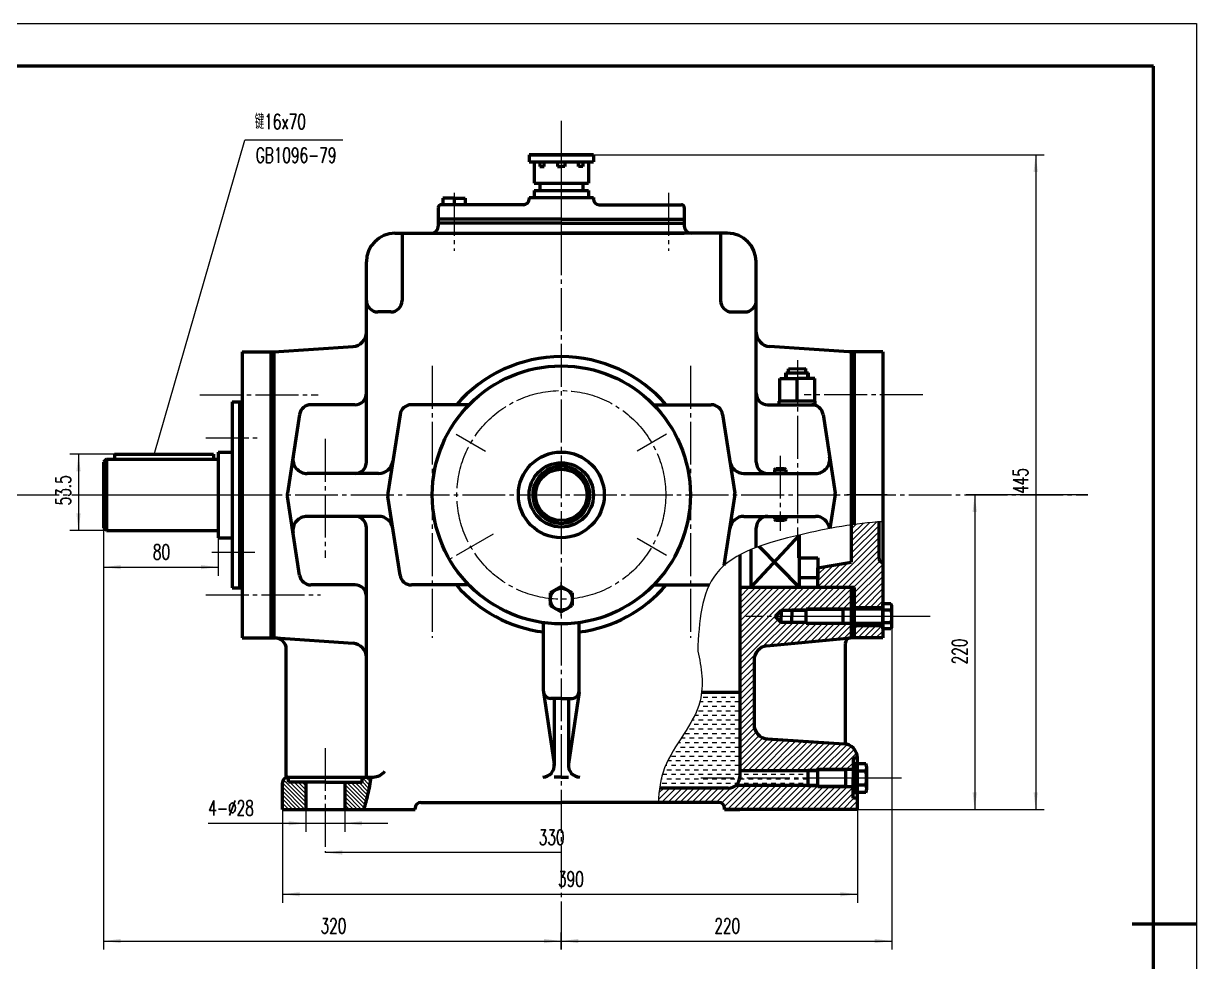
# Model space of a CAD drawing. Header units: millimetres. Extents: x -891 to 891, y -630 to 630.
# Drawn here: x 71 to 891, y -27 to 630 of the extents above; entities that cross this region are included whole.
import ezdxf

# ---------------------------------------------------------------- set-up
doc = ezdxf.new("R2010")
doc.units = ezdxf.units.MM
doc.linetypes.add('EB_DASHDOT', pattern=[39, 30, -3, 3, -3])
for name, color, linetype, lineweight in [('CAXA0', 7, 'Continuous', 70), ('CAXA1', 1, 'EB_DASHDOT', 25), ('CAXA3', 7, 'Continuous', 25), ('CAXA4', 3, 'Continuous', 25), ('CAXA5', 4, 'Continuous', 25)]:
    doc.layers.add(name, color=color, linetype=linetype, lineweight=lineweight)
doc.styles.add('机械', font='txt', dxfattribs={"width": 0.667, "bigfont": 'gbcbig.shx'})
doc.styles.add('标准', font='SIMFANG.TTF', dxfattribs={"width": 0.667})
doc.dimstyles.new('标准', dxfattribs={"dimscale": 3, "dimtxt": 2.6, "dimasz": 4, "dimexe": 2, "dimexo": 0, "dimtad": 1, "dimdec": 1, "dimdsep": 46, "dimtxsty": '标准', "dimcen": 0, "dimdle": 6, "dimaunit": 1, "dimazin": 2, "dimtfac": 1, "dimtdec": 3, "dimtmove": 0, "dimatfit": 3, "dimfxl": 1, "dimtolj": 1, "dimtzin": 0, "dimarcsym": 0})

# ---------------------------------------------------------------- blocks, each defined once
blk = doc.blocks.new('CAXBLOCK13', base_point=(652.91, 102.04))
at = {"layer": 'CAXA0'}
for p, q in [((652.91, 108.04), (626.18, 108.04)), ((626.18, 96.04), (626.18, 108.04)), ((645.91, 96.04), (645.91, 108.04)), ((652.91, 92.12), (652.91, 111.97)), ((659.72, 111.97), (652.91, 111.97)), ((652.91, 96.04), (652.91, 108.04)), ((659.72, 107.01), (652.91, 107.01)), ((660.41, 94.6), (660.41, 109.49)), ((660.41, 102.04), (660.41, 108.04)), ((652.91, 96.04), (626.18, 96.04)), ((659.72, 97.08), (652.91, 97.08)), ((659.72, 92.12), (652.91, 92.12))]:
    blk.add_line(p, q, dxfattribs=at)
for centre, radius, start, end in [((655.65, 109.49), 4.76, 328.59417, 31.40583), ((642.41, 102.04), 18, 343.9966, 16.0034), ((655.65, 94.6), 4.76, 328.59417, 31.40583)]:
    blk.add_arc(centre, radius, start, end, dxfattribs=at)
at = {"layer": 'CAXA1', "linetype": 'EB_DASHDOT', "lineweight": 25}
blk.add_line((663.41, 102.04), (623.18, 102.04), dxfattribs=at)
at = {"layer": 'CAXA3'}
for p, q in [((645.91, 107.14), (626.18, 107.14)), ((652.91, 108.04), (645.91, 107.14)), ((645.91, 96.94), (626.18, 96.94)), ((652.91, 96.04), (645.91, 96.94))]:
    blk.add_line(p, q, dxfattribs=at)
blk = doc.blocks.new('CAXBLOCK14', base_point=(671.64, 215.19))
at = {"layer": 'CAXA0'}
for p, q in [((671.64, 206.4), (671.64, 223.99)), ((677.38, 223.99), (671.64, 223.99)), ((678.04, 208.6), (678.04, 221.79)), ((671.64, 220.19), (618.01, 220.19)), ((618.01, 210.19), (618.01, 220.19)), ((644.01, 210.19), (644.01, 220.19)), ((671.64, 210.19), (671.64, 220.19)), ((677.38, 219.59), (671.64, 219.59)), ((678.04, 215.19), (678.04, 220.19)), ((671.64, 210.19), (618.01, 210.19)), ((677.38, 210.8), (671.64, 210.8)), ((677.38, 206.4), (671.64, 206.4))]:
    blk.add_line(p, q, dxfattribs=at)
for centre, radius, start, end in [((674.05, 221.79), 4, 326.62758, 33.37242), ((663.04, 215.19), 15, 342.95236, 17.04764), ((674.05, 208.6), 4, 326.62758, 33.37242)]:
    blk.add_arc(centre, radius, start, end, dxfattribs=at)
at = {"layer": 'CAXA1', "linetype": 'EB_DASHDOT', "lineweight": 25}
blk.add_line((681.04, 215.19), (615.01, 215.19), dxfattribs=at)
at = {"layer": 'CAXA3'}
for p, q in [((644.01, 219.44), (618.01, 219.44)), ((651.51, 220.19), (644.01, 219.44)), ((651.51, 210.19), (651.51, 220.19)), ((644.01, 210.94), (618.01, 210.94)), ((644.01, 210.94), (651.51, 210.19))]:
    blk.add_line(p, q, dxfattribs=at)
blk = doc.blocks.new('CAXBLOCK15', base_point=(553.63, 152.35))
at = {"layer": 'CAXA0', "color": 0, "linetype": 'Continuous', "lineweight": 25}
for p, q in [((544.98, 161.93), (546.1, 161.93)), ((546.1, 158.75), (549.27, 158.75)), ((549.27, 161.93), (552.45, 161.93)), ((552.45, 158.75), (555.62, 158.75)), ((555.62, 161.93), (558.8, 161.93)), ((558.8, 158.75), (561.97, 158.75)), ((561.97, 161.93), (565.15, 161.93)), ((565.15, 158.75), (568.32, 158.75)), ((568.32, 161.93), (571.5, 161.93)), ((571.5, 158.75), (571.65, 158.75)), ((542.85, 152.4), (542.92, 152.4)), ((542.92, 149.23), (546.1, 149.23)), ((543.81, 155.58), (546.1, 155.58)), ((546.1, 152.4), (549.27, 152.4)), ((549.27, 155.58), (552.45, 155.58)), ((549.27, 149.23), (552.45, 149.23)), ((552.45, 152.4), (555.62, 152.4)), ((555.62, 155.58), (558.8, 155.58)), ((555.62, 149.23), (558.8, 149.23)), ((558.8, 152.4), (561.97, 152.4)), ((561.97, 155.58), (565.15, 155.58)), ((561.97, 149.23), (565.15, 149.23)), ((565.15, 152.4), (568.32, 152.4)), ((568.32, 155.58), (571.5, 155.58)), ((568.32, 149.23), (571.5, 149.23)), ((571.5, 152.4), (571.65, 152.4)), ((538.6, 142.88), (539.75, 142.88)), ((539.75, 139.7), (542.92, 139.7)), ((540.23, 146.05), (542.92, 146.05)), ((542.92, 142.88), (546.1, 142.88)), ((546.1, 146.05), (549.27, 146.05)), ((546.1, 139.7), (549.27, 139.7)), ((549.27, 142.88), (552.45, 142.88)), ((552.45, 146.05), (555.62, 146.05)), ((552.45, 139.7), (555.62, 139.7)), ((555.62, 142.88), (558.8, 142.88)), ((558.8, 146.05), (561.97, 146.05)), ((558.8, 139.7), (561.97, 139.7)), ((561.97, 142.88), (565.15, 142.88)), ((565.15, 146.05), (568.32, 146.05)), ((565.15, 139.7), (568.32, 139.7)), ((568.32, 142.88), (571.5, 142.88)), ((571.5, 146.05), (571.65, 146.05)), ((571.5, 139.7), (571.65, 139.7)), ((533.4, 133.35), (536.57, 133.35)), ((536.57, 136.53), (539.75, 136.53)), ((539.75, 133.35), (542.92, 133.35)), ((542.92, 136.53), (546.1, 136.53)), ((546.1, 133.35), (549.27, 133.35)), ((549.27, 136.53), (552.45, 136.53)), ((552.45, 133.35), (555.62, 133.35)), ((555.62, 136.53), (558.8, 136.53)), ((558.8, 133.35), (561.97, 133.35)), ((561.97, 136.53), (565.15, 136.53)), ((565.15, 133.35), (568.32, 133.35)), ((568.32, 136.53), (571.5, 136.53)), ((571.5, 133.35), (571.65, 133.35)), ((526.72, 123.83), (527.05, 123.83)), ((528.74, 127), (530.22, 127)), ((530.22, 123.83), (533.4, 123.83)), ((530.81, 130.18), (533.4, 130.18)), ((533.4, 127), (536.57, 127)), ((536.57, 123.83), (539.75, 123.83)), ((536.57, 130.18), (539.75, 130.18)), ((539.75, 127), (542.92, 127)), ((542.92, 130.18), (546.1, 130.18)), ((542.92, 123.83), (546.1, 123.83)), ((546.1, 127), (549.27, 127)), ((549.27, 130.18), (552.45, 130.18)), ((549.27, 123.83), (552.45, 123.83)), ((552.45, 127), (555.62, 127)), ((555.62, 130.18), (558.8, 130.18)), ((555.62, 123.83), (558.8, 123.83)), ((558.8, 127), (561.97, 127)), ((561.97, 123.83), (565.15, 123.83)), ((561.97, 130.18), (565.15, 130.18)), ((565.15, 127), (568.32, 127)), ((568.32, 123.83), (571.5, 123.83)), ((568.32, 130.18), (571.5, 130.18)), ((571.5, 127), (571.65, 127)), ((523.88, 117.47), (527.05, 117.47)), ((527.05, 120.65), (530.22, 120.65)), ((530.22, 117.47), (533.4, 117.47)), ((533.4, 120.65), (536.57, 120.65)), ((536.57, 117.47), (539.75, 117.47)), ((539.75, 120.65), (542.92, 120.65)), ((542.92, 117.47), (546.1, 117.47)), ((546.1, 120.65), (549.27, 120.65)), ((549.27, 117.47), (552.45, 117.47)), ((552.45, 120.65), (555.62, 120.65)), ((555.62, 117.47), (558.8, 117.47)), ((558.8, 120.65), (561.97, 120.65)), ((561.97, 117.47), (565.15, 117.47)), ((565.15, 120.65), (568.32, 120.65)), ((568.32, 117.47), (571.5, 117.47)), ((571.5, 120.65), (571.65, 120.65)), ((519.9, 111.12), (520.7, 111.12)), ((520.7, 107.95), (523.88, 107.95)), ((521.34, 114.3), (523.88, 114.3)), ((523.88, 111.12), (527.05, 111.12)), ((527.05, 114.3), (530.22, 114.3)), ((527.05, 107.95), (530.22, 107.95)), ((530.22, 111.12), (533.4, 111.12)), ((533.4, 114.3), (536.57, 114.3)), ((533.4, 107.95), (536.57, 107.95)), ((536.57, 111.12), (539.75, 111.12)), ((539.75, 114.3), (542.92, 114.3)), ((539.75, 107.95), (542.92, 107.95)), ((542.92, 111.12), (546.1, 111.12)), ((546.1, 114.3), (549.27, 114.3)), ((546.1, 107.95), (549.27, 107.95)), ((549.27, 111.12), (552.45, 111.12)), ((552.45, 114.3), (555.62, 114.3)), ((552.45, 107.95), (555.62, 107.95)), ((555.62, 111.12), (558.8, 111.12)), ((558.8, 114.3), (561.97, 114.3)), ((558.8, 107.95), (561.97, 107.95)), ((561.97, 111.12), (565.15, 111.12)), ((565.15, 114.3), (568.32, 114.3)), ((565.15, 107.95), (568.32, 107.95)), ((568.32, 111.12), (571.5, 111.12)), ((571.5, 114.3), (571.65, 114.3)), ((571.5, 107.95), (571.65, 107.95)), ((516.8, 101.6), (517.52, 101.6)), ((517.52, 98.43), (520.7, 98.43)), ((517.63, 104.78), (520.7, 104.78)), ((520.7, 101.6), (523.88, 101.6)), ((523.88, 104.78), (527.05, 104.78)), ((523.88, 98.43), (527.05, 98.43)), ((527.05, 101.6), (530.22, 101.6)), ((530.22, 104.78), (533.4, 104.78)), ((530.22, 98.43), (533.4, 98.43)), ((533.4, 101.6), (536.57, 101.6)), ((536.57, 98.43), (539.75, 98.43)), ((536.57, 104.78), (539.75, 104.78)), ((539.75, 101.6), (542.92, 101.6)), ((542.92, 104.78), (546.1, 104.78)), ((542.92, 98.43), (546.1, 98.43)), ((546.1, 101.6), (549.27, 101.6)), ((549.27, 104.78), (552.45, 104.78)), ((549.27, 98.43), (552.45, 98.43)), ((552.45, 101.6), (555.62, 101.6)), ((555.62, 104.78), (558.8, 104.78)), ((555.62, 98.43), (558.8, 98.43)), ((558.8, 101.6), (561.97, 101.6)), ((561.97, 98.43), (565.15, 98.43)), ((561.97, 104.78), (565.15, 104.78)), ((565.15, 101.6), (568.32, 101.6)), ((568.32, 104.78), (571.5, 104.78)), ((568.32, 98.43), (570.18, 98.43)), ((570.18, 98.43), (571.5, 98.43)), ((571.5, 101.6), (571.52, 101.6)), ((571.52, 101.6), (574.67, 101.6)), ((574.67, 104.78), (577.85, 104.78)), ((574.67, 98.43), (577.85, 98.43)), ((577.85, 101.6), (581.02, 101.6)), ((581.02, 104.78), (584.2, 104.78)), ((581.02, 98.43), (584.2, 98.43)), ((584.2, 101.6), (587.38, 101.6)), ((587.38, 104.78), (590.55, 104.78)), ((587.38, 98.43), (590.55, 98.43)), ((590.55, 101.6), (593.72, 101.6)), ((593.72, 104.78), (596.9, 104.78)), ((593.72, 98.43), (596.9, 98.43)), ((596.9, 101.6), (600.07, 101.6)), ((600.07, 104.78), (603.25, 104.78)), ((600.07, 98.43), (603.25, 98.43)), ((603.25, 101.6), (606.42, 101.6)), ((606.42, 104.78), (609.6, 104.78)), ((606.42, 98.43), (609.6, 98.43)), ((609.6, 101.6), (612.77, 101.6)), ((612.77, 104.78), (615.95, 104.78)), ((612.77, 98.43), (615.95, 98.43)), ((615.95, 101.6), (619.12, 101.6)), ((619.12, 104.78), (619.23, 104.78)), ((619.12, 98.43), (619.23, 98.43)), ((515.62, 95.25), (517.52, 95.25)), ((520.7, 95.25), (523.88, 95.25)), ((527.05, 95.25), (530.22, 95.25)), ((533.4, 95.25), (536.57, 95.25)), ((539.75, 95.25), (542.92, 95.25)), ((546.1, 95.25), (549.27, 95.25)), ((552.45, 95.25), (555.62, 95.25)), ((558.8, 95.25), (561.97, 95.25)), ((565.15, 95.25), (565.46, 95.25))]:
    blk.add_line(p, q, dxfattribs=at)
blk = doc.blocks.new('CAXBLOCK44', base_point=(730.34, 156.27))
at = {"layer": 'CAXA5', "color": 0, "linetype": 'Continuous', "lineweight": 25}
for p, q in [((571.65, 190.54), (616.5, 235.39)), ((571.65, 194.79), (612.26, 235.39)), ((571.65, 199.03), (608.02, 235.39)), ((571.65, 203.27), (603.78, 235.39)), ((571.65, 207.51), (599.53, 235.39)), ((571.65, 211.76), (595.29, 235.39)), ((571.65, 216), (591.05, 235.39)), ((571.65, 220.24), (586.8, 235.39)), ((571.65, 224.48), (582.56, 235.39)), ((571.65, 228.73), (578.32, 235.39)), ((571.65, 232.97), (574.08, 235.39)), ((604.8, 219.44), (620.75, 235.39)), ((609.79, 220.19), (624.99, 235.39)), ((614.03, 220.19), (629.23, 235.39)), ((618.27, 220.19), (633.47, 235.39)), ((622.52, 220.19), (637.72, 235.39)), ((626.76, 220.19), (641.96, 235.39)), ((631, 220.19), (646.2, 235.39)), ((635.24, 220.19), (649.64, 234.59)), ((639.49, 220.19), (649.64, 230.35)), ((643.73, 220.19), (649.64, 226.11)), ((647.97, 220.19), (649.64, 221.86)), ((571.65, 186.3), (598.49, 213.14)), ((571.65, 182.06), (600.61, 211.02)), ((587.64, 193.8), (604.78, 210.94)), ((592.89, 194.8), (608.27, 210.19)), ((597.58, 195.25), (612.52, 210.19)), ((602.27, 195.7), (616.76, 210.19)), ((606.96, 196.15), (621, 210.19)), ((611.65, 196.6), (625.24, 210.19)), ((616.34, 197.05), (629.49, 210.19)), ((621.03, 197.5), (633.73, 210.19)), ((625.72, 197.95), (637.97, 210.19)), ((630.42, 198.39), (642.21, 210.19)), ((635.11, 198.84), (646.46, 210.19)), ((639.8, 199.29), (649.64, 209.14)), ((644.49, 199.74), (649.64, 204.89)), ((649.18, 200.19), (649.64, 200.65)), ((571.65, 177.81), (582.49, 188.66)), ((571.65, 173.57), (581.65, 183.57)), ((571.65, 169.33), (581.65, 179.33)), ((571.65, 165.09), (581.65, 175.09)), ((571.65, 160.84), (581.65, 170.84)), ((571.65, 156.6), (581.65, 166.6)), ((571.65, 152.36), (581.65, 162.36)), ((571.65, 148.12), (581.65, 158.12)), ((571.65, 143.87), (581.65, 153.87)), ((571.65, 139.63), (581.65, 149.63)), ((571.65, 135.39), (581.65, 145.39)), ((571.65, 131.15), (581.65, 141.15)), ((571.65, 126.9), (581.94, 137.19)), ((571.65, 122.66), (583.2, 134.21)), ((571.65, 118.42), (585.18, 131.94)), ((571.65, 114.17), (587.81, 130.33)), ((571.65, 109.93), (591.29, 129.57)), ((573.11, 107.14), (595.27, 129.31)), ((577.35, 107.14), (599.25, 129.05)), ((581.59, 107.14), (603.24, 128.79)), ((585.83, 107.14), (607.22, 128.53)), ((590.08, 107.14), (611.2, 128.27)), ((594.32, 107.14), (615.19, 128.01)), ((598.56, 107.14), (619.17, 127.75)), ((602.8, 107.14), (623.15, 127.49)), ((607.05, 107.14), (627.14, 127.23)), ((611.29, 107.14), (631.12, 126.97)), ((615.53, 107.14), (635.1, 126.71)), ((620.68, 108.04), (639.09, 126.45)), ((624.92, 108.04), (643.07, 126.19)), ((629.16, 108.04), (646.81, 125.69)), ((633.4, 108.04), (649.66, 124.3)), ((637.65, 108.04), (651.83, 122.23)), ((641.89, 108.04), (653.34, 119.49)), ((646.13, 108.04), (650.91, 112.83)), ((650.37, 108.04), (650.91, 108.58)), ((514.86, 87.08), (522.82, 95.04)), ((515.2, 91.66), (518.58, 95.04)), ((517.06, 85.04), (527.06, 95.04)), ((521.31, 85.04), (531.31, 95.04)), ((525.55, 85.04), (535.55, 95.04)), ((529.79, 85.04), (539.79, 95.04)), ((534.04, 85.04), (544.04, 95.04)), ((538.28, 85.04), (548.28, 95.04)), ((542.52, 85.04), (552.52, 95.04)), ((546.76, 85.04), (556.76, 95.04)), ((551.01, 85.04), (561.01, 95.04)), ((555.25, 85.04), (565.45, 95.25)), ((559, 84.55), (571.39, 96.94)), ((560.9, 82.21), (575.63, 96.94)), ((563.13, 80.19), (579.88, 96.94)), ((567.37, 80.19), (584.12, 96.94)), ((571.61, 80.19), (588.36, 96.94)), ((575.85, 80.19), (592.6, 96.94)), ((580.1, 80.19), (596.85, 96.94)), ((584.34, 80.19), (601.09, 96.94)), ((588.58, 80.19), (605.33, 96.94)), ((592.83, 80.19), (609.58, 96.94)), ((597.07, 80.19), (613.82, 96.94)), ((601.31, 80.19), (618.06, 96.94)), ((605.55, 80.19), (621.4, 96.04)), ((609.8, 80.19), (625.65, 96.04)), ((614.04, 80.19), (629.89, 96.04)), ((618.28, 80.19), (634.13, 96.04)), ((622.52, 80.19), (638.37, 96.04)), ((626.77, 80.19), (642.62, 96.04)), ((631.01, 80.19), (646.86, 96.04)), ((635.25, 80.19), (650.91, 95.85)), ((639.49, 80.19), (650.91, 91.61)), ((643.74, 80.19), (651.51, 87.97)), ((647.98, 80.19), (653.92, 86.14)), ((652.22, 80.19), (653.92, 81.89))]:
    blk.add_line(p, q, dxfattribs=at)
blk = doc.blocks.new('CAXBLOCK45', base_point=(730.6, 281.32))
at = {"layer": 'CAXA5', "color": 0, "linetype": 'Continuous', "lineweight": 25}
for p, q in [((649.64, 263.56), (667.26, 281.18)), ((649.64, 267.81), (662.63, 280.79)), ((649.64, 272.05), (657.89, 280.29)), ((649.64, 276.29), (653.04, 279.69)), ((649.64, 259.32), (668.87, 278.55)), ((649.64, 255.08), (668.87, 274.31)), ((634.2, 235.39), (668.87, 270.07)), ((638.44, 235.39), (668.87, 265.82)), ((642.69, 235.39), (668.87, 261.58)), ((646.93, 235.39), (668.87, 257.34)), ((626.27, 235.95), (642.24, 251.91)), ((626.27, 240.19), (637.14, 251.06)), ((626.27, 244.43), (632.05, 250.22)), ((626.27, 248.67), (626.96, 249.37)), ((629.96, 235.39), (647.33, 252.76)), ((651.17, 235.39), (669.68, 253.9)), ((651.64, 231.62), (671.64, 251.62)), ((651.64, 227.38), (671.64, 247.38)), ((651.64, 223.14), (671.64, 243.14)), ((654.28, 221.54), (671.64, 238.89)), ((658.53, 221.54), (671.64, 234.65)), ((662.77, 221.54), (671.64, 230.41)), ((667.01, 221.54), (671.64, 226.17)), ((671.26, 221.54), (671.64, 221.92)), ((651.64, 206.17), (654.33, 208.85)), ((651.64, 201.92), (658.57, 208.85)), ((654.16, 200.19), (662.81, 208.85)), ((658.4, 200.19), (667.06, 208.85)), ((662.64, 200.19), (671.3, 208.85)), ((666.88, 200.19), (671.64, 204.95)), ((671.13, 200.19), (671.64, 200.71))]:
    blk.add_line(p, q, dxfattribs=at)
blk = doc.blocks.new('CAXBLOCK46', base_point=(256.94, 89.64))
at = {"layer": 'CAXA5', "color": 0, "linetype": 'Continuous', "lineweight": 25}
for p, q in [((251.92, 98.8), (268.25, 82.47)), ((252.56, 101), (268.25, 85.3)), ((254.03, 102.35), (256.25, 100.13)), ((257.24, 99.14), (268.25, 88.13)), ((260.07, 99.14), (268.25, 90.96)), ((262.9, 99.14), (268.25, 93.79)), ((265.73, 99.14), (268.25, 96.61)), ((296.84, 99.14), (310.31, 85.67)), ((299.67, 99.14), (310.9, 87.91)), ((302.5, 99.14), (311.46, 90.18)), ((305.33, 99.14), (311.97, 92.49)), ((307.59, 102.53), (312.9, 97.22)), ((307.59, 99.7), (312.46, 94.84)), ((310.12, 102.83), (313.31, 99.64)), ((312.95, 102.83), (313.67, 102.11)), ((251.92, 95.98), (267.7, 80.19)), ((251.92, 93.15), (264.87, 80.19)), ((251.92, 90.32), (262.05, 80.19)), ((295.59, 97.56), (309.69, 83.46)), ((295.59, 94.73), (309.03, 81.29)), ((295.59, 91.9), (307.3, 80.19)), ((251.92, 87.49), (259.22, 80.19)), ((251.92, 84.66), (256.39, 80.19)), ((295.59, 89.08), (304.47, 80.19)), ((295.59, 86.25), (301.64, 80.19)), ((295.59, 83.42), (298.82, 80.19)), ((251.92, 81.83), (253.56, 80.19)), ((295.59, 80.59), (295.99, 80.19))]:
    blk.add_line(p, q, dxfattribs=at)
blk = doc.blocks.new('*CAXBLOCK6869')
at = {"layer": 'CAXA0', "linetype": 'Continuous', "lineweight": 25, "transparency": 16777216}
for points in [[(109.41, 328.69), (107.91, 316.69), (110.91, 316.69)], [(109.41, 275.19), (107.91, 287.19), (110.91, 287.19)]]:
    blk.add_hatch(color=0, dxfattribs=at).paths.add_polyline_path(points, flags=0)
at = {"layer": 'CAXA0', "color": 0, "linetype": 'Continuous', "lineweight": 25, "transparency": 16777216}
for p, q in [((134.55, 328.69), (103.41, 328.69)), ((109.41, 328.69), (109.41, 275.19)), ((128.92, 275.19), (103.41, 275.19))]:
    blk.add_line(p, q, dxfattribs=at)
at = {"layer": 'CAXA0', "color": 0, "linetype": 'Continuous', "lineweight": 25, "transparency": 16777216, "insert": (93.55, 292.86), "char_height": 10.5, "attachment_point": 1, "rotation": 90, "style": '机械'}
blk.add_mtext('53.5', dxfattribs=at)
blk = doc.blocks.new('*CAXBLOCK6970')
at = {"layer": 'CAXA0', "linetype": 'Continuous', "lineweight": 25, "transparency": 16777216}
for points in [[(126.92, 249.67), (138.92, 248.17), (138.92, 251.17)], [(206.92, 249.67), (194.92, 248.17), (194.92, 251.17)]]:
    blk.add_hatch(color=0, dxfattribs=at).paths.add_polyline_path(points, flags=0)
at = {"layer": 'CAXA0', "color": 0, "linetype": 'Continuous', "lineweight": 25, "transparency": 16777216}
for p, q in [((126.92, 277.19), (126.92, 243.67)), ((206.92, 270.19), (206.92, 243.67)), ((126.92, 249.67), (206.92, 249.67))]:
    blk.add_line(p, q, dxfattribs=at)
at = {"layer": 'CAXA0', "color": 0, "linetype": 'Continuous', "lineweight": 25, "transparency": 16777216, "insert": (161.39, 265.54), "char_height": 10.5, "attachment_point": 1, "style": '机械'}
blk.add_mtext('80', dxfattribs=at)
blk = doc.blocks.new('*CAXBLOCK7071')
at = {"layer": 'CAXA0', "linetype": 'Continuous', "lineweight": 25, "transparency": 16777216}
for points in [[(778.56, 538.19), (777.06, 526.19), (780.06, 526.19)], [(778.56, 80.19), (777.06, 92.19), (780.06, 92.19)]]:
    blk.add_hatch(color=0, dxfattribs=at).paths.add_polyline_path(points, flags=0)
at = {"layer": 'CAXA0', "color": 0, "linetype": 'Continuous', "lineweight": 25, "transparency": 16777216}
for p, q in [((469.42, 538.19), (784.56, 538.19)), ((778.56, 538.19), (778.56, 80.19)), ((653.92, 80.19), (784.56, 80.19))]:
    blk.add_line(p, q, dxfattribs=at)
at = {"layer": 'CAXA0', "color": 0, "linetype": 'Continuous', "lineweight": 25, "transparency": 16777216, "insert": (762.69, 300.89), "char_height": 10.5, "attachment_point": 1, "rotation": 90, "style": '机械'}
blk.add_mtext('445', dxfattribs=at)
blk = doc.blocks.new('*CAXBLOCK7172')
at = {"layer": 'CAXA0', "linetype": 'Continuous', "lineweight": 25, "transparency": 16777216}
for points in [[(735.93, 300.19), (734.43, 288.19), (737.43, 288.19)], [(735.93, 80.19), (734.43, 92.19), (737.43, 92.19)]]:
    blk.add_hatch(color=0, dxfattribs=at).paths.add_polyline_path(points, flags=0)
at = {"layer": 'CAXA0', "color": 0, "linetype": 'Continuous', "lineweight": 25, "transparency": 16777216}
for p, q in [((814.98, 300.19), (729.93, 300.19)), ((735.93, 300.19), (735.93, 80.19)), ((653.92, 80.19), (741.93, 80.19))]:
    blk.add_line(p, q, dxfattribs=at)
at = {"layer": 'CAXA0', "color": 0, "linetype": 'Continuous', "lineweight": 25, "transparency": 16777216, "insert": (720.06, 181.64), "char_height": 10.5, "attachment_point": 1, "rotation": 90, "style": '机械'}
blk.add_mtext('220', dxfattribs=at)
blk = doc.blocks.new('*CAXBLOCK7273')
at = {"layer": 'CAXA0', "linetype": 'Continuous', "lineweight": 25}
blk.add_hatch(color=0, dxfattribs=at).paths.add_polyline_path([(281.92, 50.02), (293.92, 51.52), (293.92, 48.52)], flags=0)
at = {"layer": 'CAXA0', "color": 0, "linetype": 'Continuous', "lineweight": 25}
blk.add_line((447.28, 50.02), (281.92, 50.02), dxfattribs=at)
at = {"layer": 'CAXA0', "color": 0, "linetype": 'Continuous', "lineweight": 25, "insert": (431.17, 65.88), "char_height": 10.5, "attachment_point": 1, "style": '机械'}
blk.add_mtext('330', dxfattribs=at)
blk = doc.blocks.new('*CAXBLOCK7374')
at = {"layer": 'CAXA0', "linetype": 'Continuous', "lineweight": 25, "transparency": 16777216}
for points in [[(251.92, 20.84), (263.92, 19.34), (263.92, 22.34)], [(653.92, 20.84), (641.92, 19.34), (641.92, 22.34)]]:
    blk.add_hatch(color=0, dxfattribs=at).paths.add_polyline_path(points, flags=0)
at = {"layer": 'CAXA0', "color": 0, "linetype": 'Continuous', "lineweight": 25, "transparency": 16777216}
for p, q in [((251.92, 98.83), (251.92, 14.84)), ((653.92, 80.19), (653.92, 14.84)), ((251.92, 20.84), (653.92, 20.84))]:
    blk.add_line(p, q, dxfattribs=at)
at = {"layer": 'CAXA0', "color": 0, "linetype": 'Continuous', "lineweight": 25, "transparency": 16777216, "insert": (444.62, 36.71), "char_height": 10.5, "attachment_point": 1, "style": '机械'}
blk.add_mtext('390', dxfattribs=at)
blk = doc.blocks.new('*CAXBLOCK7475')
at = {"layer": 'CAXA0', "linetype": 'Continuous', "lineweight": 25, "transparency": 16777216}
for points in [[(446.92, -11.91), (458.92, -13.41), (458.92, -10.41)], [(678.04, -11.91), (666.04, -13.41), (666.04, -10.41)]]:
    blk.add_hatch(color=0, dxfattribs=at).paths.add_polyline_path(points, flags=0)
at = {"layer": 'CAXA0', "color": 0, "linetype": 'Continuous', "lineweight": 25, "transparency": 16777216}
for p, q in [((678.04, 215.19), (678.04, -17.91)), ((446.92, -17.91), (446.92, -5.91)), ((446.92, -11.91), (678.04, -11.91))]:
    blk.add_line(p, q, dxfattribs=at)
at = {"layer": 'CAXA0', "color": 0, "linetype": 'Continuous', "lineweight": 25, "transparency": 16777216, "insert": (553.93, 3.96), "char_height": 10.5, "attachment_point": 1, "style": '机械'}
blk.add_mtext('220', dxfattribs=at)
blk = doc.blocks.new('*CAXBLOCK7576')
at = {"layer": 'CAXA0', "linetype": 'Continuous', "lineweight": 25, "transparency": 16777216}
for points in [[(268.25, 70.47), (256.25, 68.97), (256.25, 71.97)], [(295.59, 70.47), (307.59, 68.97), (307.59, 71.97)]]:
    blk.add_hatch(color=0, dxfattribs=at).paths.add_polyline_path(points, flags=0)
at = {"layer": 'CAXA0', "color": 0, "linetype": 'Continuous', "lineweight": 25, "transparency": 16777216}
for p, q in [((268.25, 99.14), (268.25, 64.47)), ((295.59, 80.19), (295.59, 64.47)), ((200.15, 70.47), (325.59, 70.47))]:
    blk.add_line(p, q, dxfattribs=at)
at = {"layer": 'CAXA0', "color": 0, "linetype": 'Continuous', "lineweight": 25, "transparency": 16777216, "insert": (200.15, 86.43), "char_height": 10.5, "attachment_point": 1, "style": '机械'}
blk.add_mtext('4-{%%C}28', dxfattribs=at)
blk = doc.blocks.new('CAXBLOCK114', base_point=(861, -600))
at = {"layer": 'CAXA0', "color": 0, "linetype": 'Continuous', "lineweight": 25}
for p, q in [((-891, 630), (891, 630)), ((891, 630), (891, -630))]:
    blk.add_line(p, q, dxfattribs=at)
at = {"layer": 'CAXA0', "color": 0, "linetype": 'Continuous', "lineweight": 70}
for p, q in [((861, 600), (-861, 600)), ((861, -600), (861, 600)), ((891, 0), (846, 0))]:
    blk.add_line(p, q, dxfattribs=at)

msp = doc.modelspace()

# ---------------------------------------------------------------- hatches: boundary and pattern name
at = {"layer": 'CAXA4', "linetype": 'Continuous', "lineweight": 25}
for points in [[(126.92, -11.91), (138.92, -13.41), (138.92, -10.41)], [(446.92, -11.91), (434.92, -13.41), (434.92, -10.41)]]:
    msp.add_hatch(color=256, dxfattribs=at).paths.add_polyline_path(points, flags=0)

# ---------------------------------------------------------------- linework, layer by layer
at = {"layer": 'CAXA0'}
for p, q in [((424.42, 538.19), (469.42, 538.19)), ((424.42, 538.19), (424.42, 533.19)), ((469.42, 538.19), (424.42, 538.19)), ((424.42, 533.19), (469.42, 533.19)), ((427.92, 533.19), (427.92, 518.19)), ((431.92, 533.19), (431.92, 529.9)), ((434.91, 529.9), (434.91, 533.19)), ((444.35, 533.19), (444.35, 529.9)), ((449.49, 533.19), (449.49, 529.9)), ((458.93, 529.9), (458.93, 533.19)), ((461.92, 533.19), (461.92, 529.9)), ((465.92, 533.19), (465.92, 518.19)), ((469.42, 538.19), (469.42, 533.19)), ((431.92, 529.9), (434.91, 529.9)), ((444.35, 529.9), (446.92, 529.9)), ((449.49, 529.9), (446.92, 529.9)), ((461.92, 529.9), (458.93, 529.9)), ((427.92, 518.19), (465.92, 518.19)), ((431.92, 518.19), (431.92, 513.19)), ((461.92, 518.19), (461.92, 513.19)), ((427.92, 513.19), (427.92, 508.19)), ((427.92, 513.19), (465.92, 513.19)), ((465.92, 513.19), (465.92, 508.19)), ((360.92, 501.19), (360.92, 493.19)), ((420.42, 503.19), (362.92, 503.19)), ((371.92, 507.87), (364.16, 507.87)), ((364.16, 507.87), (364.16, 503.19)), ((371.92, 507.87), (379.69, 507.87)), ((371.92, 507.87), (371.92, 503.19)), ((379.69, 507.87), (379.69, 503.19)), ((424.42, 508.19), (469.42, 508.19)), ((424.42, 508.19), (424.42, 507.19)), ((431.92, 508.19), (461.92, 508.19)), ((469.42, 508.19), (469.42, 507.19)), ((473.42, 503.19), (530.92, 503.19)), ((532.92, 501.19), (532.92, 493.19)), ((446.92, 493.19), (360.92, 493.19)), ((360.92, 493.19), (360.92, 490.19)), ((446.92, 493.19), (532.92, 493.19)), ((532.92, 493.19), (532.92, 490.19)), ((446.92, 490.19), (360.92, 490.19)), ((360.92, 490.19), (360.92, 488.19)), ((446.92, 490.19), (532.92, 490.19)), ((532.92, 490.19), (532.92, 488.19)), ((330.65, 483.19), (446.92, 483.19)), ((335.65, 483.19), (335.65, 436.19)), ((563.19, 483.19), (446.92, 483.19)), ((446.92, 483.19), (532.92, 483.19)), ((558.19, 483.19), (558.19, 436.19)), ((310.65, 323.19), (310.65, 463.19)), ((583.19, 323.19), (583.19, 463.19)), ((327.65, 428.19), (318.65, 428.19)), ((566.19, 428.19), (575.19, 428.19)), ((245.92, 400.19), (301.34, 404.01)), ((647.92, 400.19), (592.5, 404.01)), ((223.92, 400.19), (223.92, 200.19)), ((223.92, 400.19), (243.92, 400.19)), ((243.92, 400.19), (243.92, 200.19)), ((243.92, 400.19), (245.92, 400.19)), ((243.92, 400.19), (245.92, 400.19)), ((245.92, 400.19), (245.92, 200.19)), ((651.64, 400.19), (647.92, 400.19)), ((649.64, 400.19), (649.64, 253.15)), ((671.64, 400.19), (651.64, 400.19)), ((651.64, 400.19), (651.64, 279.5)), ((671.64, 400.19), (671.64, 200.19)), ((603.81, 385.48), (619.81, 385.56)), ((603.83, 381.69), (603.81, 385.48)), ((605.8, 388.49), (617.8, 388.55)), ((605.81, 385.49), (605.8, 388.49)), ((617.81, 385.55), (617.8, 388.55)), ((619.83, 381.69), (619.81, 385.56)), ((599.65, 365.79), (599.65, 381.69)), ((599.65, 381.69), (611.92, 381.69)), ((611.74, 365.79), (611.74, 381.69)), ((624.19, 381.69), (611.92, 381.69)), ((624.19, 365.79), (624.19, 381.69)), ((216.92, 365.19), (216.92, 235.19)), ((216.92, 365.19), (221.92, 365.19)), ((221.92, 365.19), (221.92, 235.19)), ((221.92, 365.19), (223.92, 365.19)), ((302.65, 363.29), (271.87, 363.29)), ((382.36, 363.22), (342.1, 363.22)), ((511.48, 363.22), (551.75, 363.22)), ((591.19, 363.29), (621.97, 363.29)), ((599.19, 363.29), (599.19, 365.79)), ((624.29, 365.79), (599.19, 365.79)), ((599.19, 363.29), (624.29, 363.29)), ((624.29, 363.29), (624.29, 365.79)), ((263.97, 356.52), (255.44, 301.5)), ((334.19, 356.44), (325.66, 301.42)), ((559.65, 356.44), (568.18, 301.42)), ((629.87, 356.52), (638.41, 301.5)), ((134.55, 328.69), (203.8, 328.69)), ((134.55, 328.69), (134.55, 325.19)), ((203.8, 328.69), (203.8, 325.19)), ((206.92, 330.19), (206.92, 270.19)), ((206.92, 330.19), (216.92, 330.19)), ((128.92, 325.19), (126.92, 323.19)), ((126.92, 323.19), (126.92, 277.19)), ((128.92, 325.19), (206.92, 325.19)), ((128.92, 325.19), (128.92, 275.19)), ((443.84, 317.93), (443.84, 320.41)), ((443.84, 320.41), (446.92, 320.41)), ((450, 320.41), (446.92, 320.41)), ((450, 317.93), (450, 320.41)), ((319.23, 315.19), (269.23, 315.19)), ((574.62, 315.19), (624.61, 315.19)), ((595.97, 317.68), (596.97, 318.68)), ((595.97, 317.68), (595.97, 315.19)), ((595.97, 317.68), (603.97, 317.68)), ((596.97, 318.68), (602.97, 318.68)), ((603.97, 317.68), (602.97, 318.68)), ((603.97, 317.68), (603.97, 315.19)), ((263.97, 244.02), (255.44, 299.05)), ((334.19, 243.95), (325.66, 298.97)), ((560.71, 250.74), (568.18, 298.97)), ((634.95, 276.72), (638.41, 299.05)), ((319.23, 285.19), (269.23, 285.19)), ((574.62, 285.19), (624.61, 285.19)), ((595.97, 285.19), (595.97, 283.3)), ((595.97, 283.3), (596.97, 282.3)), ((603.97, 283.3), (595.97, 283.3)), ((602.97, 282.3), (596.97, 282.3)), ((603.97, 283.3), (602.97, 282.3)), ((603.97, 285.19), (603.97, 283.3)), ((668.87, 281.3), (668.87, 256.3)), ((128.92, 275.19), (126.92, 277.19)), ((128.92, 275.19), (206.92, 275.19)), ((310.65, 102.83), (310.65, 277.19)), ((579.42, 235.39), (613.42, 272.09)), ((583.19, 263.38), (583.19, 277.19)), ((613.42, 235.39), (613.42, 272.09)), ((206.92, 270.19), (216.92, 270.19)), ((613.42, 235.39), (585.31, 264.17)), ((571.65, 258.17), (571.65, 103.04)), ((579.42, 261.87), (579.42, 235.39)), ((613.42, 256.28), (626.27, 256.28)), ((626.27, 256.28), (626.27, 242.22)), ((626.27, 249.25), (649.64, 253.15)), ((626.27, 234.9), (626.27, 249.25)), ((626.27, 242.22), (613.42, 242.22)), ((216.92, 235.19), (221.92, 235.19)), ((221.92, 235.19), (223.92, 235.19)), ((302.65, 237.25), (271.87, 237.25)), ((382.36, 237.17), (342.1, 237.17)), ((446.92, 236.09), (439.23, 231.65)), ((439.23, 231.65), (439.23, 222.77)), ((454.62, 231.65), (446.92, 236.09)), ((454.62, 231.65), (454.62, 222.77)), ((511.48, 237.17), (550.33, 237.17)), ((651.64, 235.39), (571.65, 235.39)), ((649.64, 235.39), (649.64, 200.19)), ((651.64, 235.39), (651.64, 200.19)), ((439.23, 222.77), (446.92, 218.32)), ((446.92, 218.32), (454.62, 222.77)), ((651.64, 221.54), (671.64, 221.54)), ((600.68, 219.44), (596.43, 215.19)), ((600.68, 210.94), (596.43, 215.19)), ((618.01, 219.44), (600.68, 219.44)), ((600.68, 219.44), (600.68, 215.19)), ((600.68, 210.94), (600.68, 215.19)), ((608, 220.19), (608, 215.19)), ((608, 210.19), (608, 215.19)), ((434.42, 162.83), (434.42, 210.84)), ((459.42, 162.83), (459.42, 210.84)), ((618.01, 210.94), (600.68, 210.94)), ((651.64, 208.85), (671.64, 208.85)), ((223.92, 200.19), (246.63, 200.19)), ((243.92, 200.19), (245.92, 200.19)), ((247.19, 200.17), (301.35, 196.38)), ((590.7, 194.6), (649.04, 200.18)), ((649.64, 200.19), (649.43, 200.19)), ((651.64, 200.19), (649.64, 200.19)), ((671.64, 200.19), (651.64, 200.19)), ((254.63, 102.62), (254.63, 192.19)), ((645.43, 196.19), (645.43, 126)), ((581.65, 184.64), (581.65, 139.56)), ((434.47, 162.1), (441.84, 111.99)), ((446.92, 157.83), (439.42, 157.83)), ((441.92, 157.83), (441.92, 110.83)), ((446.92, 157.83), (454.42, 157.83)), ((451.92, 157.83), (451.92, 110.83)), ((459.37, 162.1), (452.01, 111.99)), ((545.01, 162.1), (571.65, 162.1)), ((591, 129.58), (644.57, 126.1)), ((653.92, 116.12), (650.91, 116.12)), ((650.91, 116.12), (650.91, 102.04)), ((653.92, 80.19), (653.92, 116.12)), ((619.23, 107.14), (571.65, 107.14)), ((619.23, 108.04), (619.23, 96.04)), ((626.18, 107.14), (619.23, 107.14)), ((652.91, 112.04), (650.91, 112.04)), ((650.91, 112.04), (650.91, 92.04)), ((652.91, 112.04), (652.91, 92.04)), ((251.92, 80.19), (251.92, 98.83)), ((255.92, 102.83), (315.44, 102.83)), ((256.25, 99.14), (256.25, 102.83)), ((281.92, 99.14), (256.25, 99.14)), ((268.25, 99.14), (268.25, 80.19)), ((281.92, 99.14), (307.59, 99.14)), ((295.59, 99.14), (295.59, 80.19)), ((307.59, 99.14), (307.59, 102.83)), ((446.92, 102.83), (441.92, 102.83)), ((446.92, 102.83), (451.92, 102.83)), ((650.91, 87.97), (650.91, 102.04)), ((563.65, 95.04), (515.59, 95.04)), ((619.23, 96.94), (568.83, 96.94)), ((626.18, 96.94), (619.23, 96.94)), ((650.91, 92.04), (652.91, 92.04)), ((348.76, 85.04), (446.92, 85.04)), ((557.08, 85.04), (446.92, 85.04)), ((653.92, 87.97), (650.91, 87.97)), ((251.92, 80.19), (344.76, 80.19)), ((344.76, 80.19), (344.76, 81.04)), ((561.08, 80.19), (561.08, 81.04)), ((561.08, 80.19), (571.65, 80.19)), ((653.92, 80.19), (561.08, 80.19))]:
    msp.add_line(p, q, dxfattribs=at)
at = {"layer": 'CAXA0', "linetype": 'EB_DASHDOT', "lineweight": 25}
for p, q in [((446.92, 511.19), (446.92, 493.23)), ((123.92, 300.19), (248.92, 300.19)), ((674.64, 300.19), (646.64, 300.19))]:
    msp.add_line(p, q, dxfattribs=at)
at = {"layer": 'CAXA0', "linetype": 'Continuous', "lineweight": 25}
for p, q in [((618.01, 220.19), (608, 220.19)), ((618.01, 210.19), (608, 210.19)), ((626.18, 108.04), (619.23, 108.04)), ((626.18, 96.04), (619.23, 96.04))]:
    msp.add_line(p, q, dxfattribs=at)
at = {"layer": 'CAXA0'}
for centre, radius in [((446.92, 300.19), 90.22), ((446.92, 300.19), 30), ((446.92, 300.19), 22.5), ((446.92, 300.19), 18), ((446.92, 227.21), 7.69)]:
    msp.add_circle(centre, radius, dxfattribs=at)
for centre, radius, start, end in [((362.92, 501.19), 2, 90, 180), ((420.42, 507.19), 4, 270, 360), ((473.42, 507.19), 4, 180, 270), ((530.92, 501.19), 2, 0, 90), ((355.92, 488.19), 5, 270, 360), ((537.92, 488.19), 5, 180, 270), ((330.65, 463.19), 20, 90, 180), ((563.19, 463.19), 20, 0, 90), ((318.65, 436.19), 8, 180, 270), ((327.65, 436.19), 8, 270, 360), ((566.19, 436.19), 8, 180, 270), ((575.19, 436.19), 8, 270, 360), ((300.65, 413.98), 10, 274.00865, 360), ((593.19, 413.98), 10, 180, 265.99135), ((446.92, 300.19), 96.71, 40.66717, 139.33283), ((302.65, 371.29), 8, 270, 360), ((591.19, 371.29), 8, 180, 270), ((271.87, 355.29), 8, 90, 171.18514), ((342.1, 355.22), 8, 90, 171.18514), ((551.75, 355.22), 8, 8.81486, 90), ((621.97, 355.29), 8, 8.81486, 90), ((269.23, 325.19), 10, 171.18514, 270), ((302.65, 323.19), 8, 270, 360), ((319.23, 325.19), 10, 270, 351.18514), ((446.92, 300.19), 20, 98.86427, 81.13573), ((574.62, 325.19), 10, 188.81486, 270), ((591.19, 323.19), 8, 180, 270), ((624.61, 325.19), 10, 270, 8.81486), ((263.34, 300.27), 8, 171.18514, 188.81486), ((333.56, 300.19), 8, 171.18514, 188.81486), ((560.28, 300.19), 8, 351.18514, 8.81486), ((630.5, 300.27), 8, 351.18514, 8.81486), ((269.23, 275.19), 10, 90, 188.81486), ((302.65, 277.19), 8, 0, 90), ((319.23, 275.19), 10, 8.81486, 90), ((574.62, 275.19), 10, 90, 171.18514), ((591.19, 277.19), 8, 90, 180), ((624.61, 275.19), 10, 8.31942, 90), ((672.87, 256.3), 4, 180, 252.07853), ((271.87, 245.25), 8, 188.81486, 270), ((342.1, 245.17), 8, 188.81486, 270), ((302.65, 229.25), 8, 0, 90), ((446.92, 300.19), 96.71, 220.66717, 262.57355), ((446.92, 300.19), 96.71, 277.42645, 319.33283), ((246.63, 192.19), 8, 0, 90), ((649.43, 196.19), 4, 90, 180), ((300.65, 186.4), 10, 0, 85.99135), ((591.65, 184.64), 10, 95.38652, 180), ((439.42, 162.83), 5, 180, 270), ((454.42, 162.83), 5, 270, 360), ((591.65, 139.56), 10, 180, 266.27452), ((643.92, 116.12), 10, 0, 86.27452), ((315.44, 112.83), 10, 270, 324.47844), ((433.92, 110.83), 8, 270, 9.19012), ((459.92, 110.83), 8, 170.80988, 270), ((255.92, 98.83), 4, 90, 180), ((563.65, 103.04), 8, 270, 360), ((348.76, 81.04), 4, 90, 180), ((557.08, 81.04), 4, 0, 90)]:
    msp.add_arc(centre, radius, start, end, dxfattribs=at)
at = {"layer": 'CAXA0', "linetype": 'Continuous', "lineweight": 25}
for points, knots in [([(671.64, 281.46), (652.51, 280.43), (613.14, 272.92), (546.24, 254.49), (543.15, 211.55), (542.29, 190.99)], [0, 0, 0, 0, 59.032521, 123.558489, 180.859066, 180.859066, 180.859066, 180.859066]), ([(542.29, 190.99), (545.02, 179.65), (549.23, 148.18), (518.73, 119.35), (515.04, 93.36), (514.78, 85.04)], [0, 0, 0, 0, 35.210204, 88.495834, 113.189306, 113.189306, 113.189306, 113.189306])]:
    msp.add_open_spline(points, degree=3, knots=knots, dxfattribs=at)
at = {"layer": 'CAXA0'}
msp.add_open_spline([(313.77, 102.83), (313.22, 98.7), (311.84, 91.08), (309.78, 83.6), (308.69, 80.19)], degree=3, knots=[0, 0, 0, 0, 12.507074, 23.230661, 23.230661, 23.230661, 23.230661], dxfattribs=at)
at = {"layer": 'CAXA1'}
for p, q in [((446.92, 561.82), (446.92, 0)), ((611.92, 394.46), (611.92, 256.17)), ((356.7, 390.41), (356.7, 200.19)), ((537.14, 390.41), (537.14, 200.19)), ((194.15, 370.19), (277.05, 370.19)), ((699.69, 370.19), (616.79, 370.19)), ((198.36, 340.19), (236.3, 340.19)), ((281.92, 339.37), (281.92, 256.17)), ((599.97, 327.6), (599.97, 274.98)), ((-831.23, 300.19), (814.98, 300.19)), ((399.29, 272.69), (368.98, 255.19)), ((202.58, 260.19), (234.9, 260.19)), ((198.36, 230.19), (278.46, 230.19)), ((704.89, 215.19), (576.01, 215.19)), ((281.92, 123.06), (281.92, 50.02)), ((684.63, 102.04), (544.47, 102.04))]:
    msp.add_line(p, q, dxfattribs=at)
at = {"layer": 'CAXA1', "linetype": 'EB_DASHDOT', "lineweight": 25}
for p, q in [((446.92, 541.19), (446.92, 480.19)), ((371.92, 511.49), (371.92, 471.03)), ((521.92, 511.49), (521.92, 471.03)), ((373.42, 342.63), (394.01, 330.74)), ((520.42, 342.63), (499.84, 330.74)), ((520.42, 257.76), (499.84, 269.64)), ((446.92, 215.32), (446.92, 239.09)), ((446.92, 215.32), (446.92, 239.09)), ((446.92, 215.32), (446.92, 239.09))]:
    msp.add_line(p, q, dxfattribs=at)
at = {"layer": 'CAXA1'}
msp.add_circle((446.92, 300.19), 72.99, dxfattribs=at)
at = {"layer": 'CAXA3'}
for p, q in [((605.03, 381.69), (605.01, 385.49)), ((618.63, 381.69), (618.61, 385.55))]:
    msp.add_line(p, q, dxfattribs=at)
at = {"layer": 'CAXA4'}
for p, q in [((162.38, 328.53), (225.67, 548.31)), ((294.14, 548.31), (225.67, 548.31)), ((650.91, 108.04), (650.91, 96.04))]:
    msp.add_line(p, q, dxfattribs=at)
at = {"layer": 'CAXA4', "linetype": 'Continuous', "lineweight": 25}
for p, q in [((126.92, 277.19), (126.92, -17.91)), ((446.92, 0), (446.92, -17.91)), ((126.92, -11.91), (446.92, -11.91))]:
    msp.add_line(p, q, dxfattribs=at)

# ---------------------------------------------------------------- block references
at = {"layer": 'CAXA0', "linetype": 'Continuous', "lineweight": 70}
msp.add_blockref('CAXBLOCK114', (861, -600), dxfattribs=at)
at = {"layer": 'CAXA0'}
for name, p in [('CAXBLOCK14', (671.64, 215.19)), ('CAXBLOCK15', (553.63, 152.35)), ('CAXBLOCK13', (652.91, 102.04))]:
    msp.add_blockref(name, p, dxfattribs=at)
at = {"layer": 'CAXA4'}
msp.add_blockref('*CAXBLOCK7273', (0, 0), dxfattribs=at)
at = {"layer": 'CAXA5'}
for name, p in [('CAXBLOCK45', (730.6, 281.32)), ('CAXBLOCK44', (730.34, 156.27)), ('CAXBLOCK46', (256.94, 89.64))]:
    msp.add_blockref(name, p, dxfattribs=at)

# ---------------------------------------------------------------- texts
at = {"layer": 'CAXA4', "linetype": 'Continuous', "lineweight": 25, "char_height": 10.5, "attachment_point": 1, "style": '机械'}
for s, insert in [('键16x70', (232.58, 566.62)), ('GB1096-79', (233.3, 543.09)), ('320', (278.62, 3.96))]:
    msp.add_mtext(s, dxfattribs=dict(at, insert=insert))

# ---------------------------------------------------------------- dimensions: what is measured, and where the dimension line sits
at = {"layer": 'CAXA4'}
for base, p1, p2, angle, text, picture, middle in [((778.56, 354.99), (469.42, 538.19), (653.92, 80.19), 90, '\\fFangSong_GB2312;445', '*CAXBLOCK7071', (771.34, 309.19)), ((109.41, 307.29), (134.55, 328.69), (128.92, 275.19), 90, '\\fFangSong_GB2312;53.5', '*CAXBLOCK6869', (102.19, 301.94)), ((735.93, 212.19), (814.98, 300.19), (653.92, 80.19), 90, '\\fFangSong_GB2312;220', '*CAXBLOCK7172', (728.71, 190.19)), ((412.72, 20.84), (251.92, 98.83), (653.92, 80.19), 180, '\\fFangSong_GB2312;390', '*CAXBLOCK7374', (452.92, 28.06))]:
    dim = msp.add_linear_dim(base=base, p1=p1, p2=p2, angle=angle, text=text, dimstyle='标准', dxfattribs=at)
    dim.commit()
    dim.dimension.update_dxf_attribs({"geometry": picture, "text_midpoint": middle})
for base, p1, p2, text, picture, middle in [((158.92, 249.67), (126.92, 277.19), (206.92, 270.19), '\\fFangSong_GB2312;80', '*CAXBLOCK6970', (166.92, 256.89)), ((539.37, -11.91), (446.92, -17.91), (678.04, 215.19), '\\fFangSong_GB2312;220', '*CAXBLOCK7475', (562.48, -4.69)), ((215.19, 70.47), (268.25, 99.14), (295.59, 80.19), '\\fFangSong_GB2312;4-φ28', '*CAXBLOCK7576', (215.19, 77.69))]:
    dim = msp.add_linear_dim(base=base, p1=p1, p2=p2, text=text, dimstyle='标准', dxfattribs=at)
    dim.commit()
    dim.dimension.update_dxf_attribs({"geometry": picture, "text_midpoint": middle})

doc.saveas('drawing.dxf')
